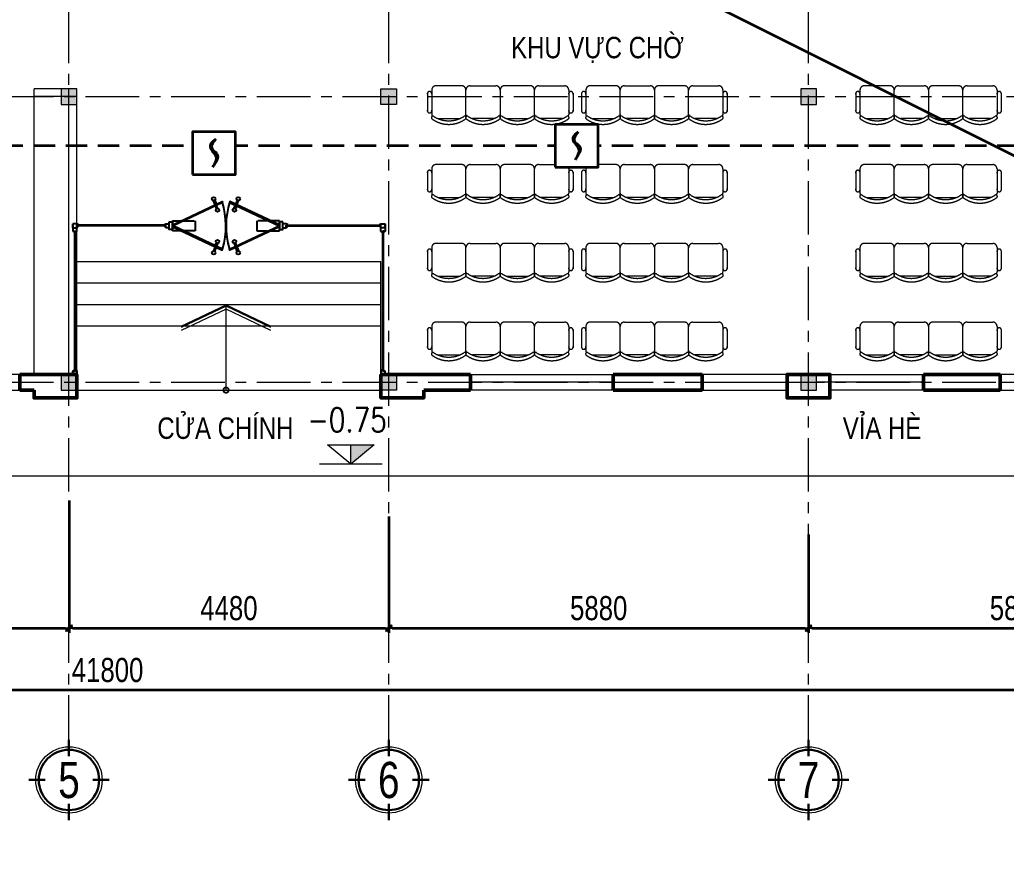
# Model space of a CAD drawing. Header units: millimetres. Extents: x 1109421 to 1726579, y -247837 to 144927.
# Drawn here: x 1156070 to 1169890, y -135826 to -123898 of the extents above; entities that cross this region are included whole.
import ezdxf
from ezdxf.enums import TextEntityAlignment as Align

# ---------------------------------------------------------------- set-up
doc = ezdxf.new("R2010")
doc.units = ezdxf.units.MM
doc.header["$LTSCALE"] = 600
doc.header["$MEASUREMENT"] = 0
doc.set_wipeout_variables(frame=1)
for name, pattern in [('00_Hidden', [2.4, 1.6, -0.8]), ('CENTER', [2, 1.25, -0.25, 0.25, -0.25]), ('DASHED', [0.75, 0.5, -0.25]), ('HIDDEN', [0.375, 0.25, -0.125])]:
    doc.linetypes.add(name, pattern=pattern)
doc.layers.get('0').update_dxf_attribs({"lineweight": 0})
doc.layers.get('Defpoints').update_dxf_attribs({"lineweight": 0})
for name, color, linetype, lineweight in [('21', 7, 'Continuous', 25), ('cat1', 30, 'Continuous', 50), ('cat2', 22, 'Continuous', 30), ('cot', 40, 'Continuous', 13), ('dim', 144, 'Continuous', 13), ('hatch1', 136, 'Continuous', 9), ('LC ISO', 153, 'Continuous', 13), ('LC Text1', 3, 'Continuous', 20), ('LC Text2', 7, 'Continuous', 25), ('Noi that', 35, 'Continuous', 9), ('noithat', 125, 'Continuous', 9), ('PCCC - BAOCHAY - THIETBI', 6, 'Continuous', 35), ('PCCC - CHUA CHAY - ONG D80', 30, 'Continuous', 35), ('PCCC-BAO CHAY - DAY', 3, 'DASHED', 35), ('PCCC-BAOCHAY-THIETBI', 6, 'Continuous', 35), ('thay1', 63, 'Continuous', 18), ('truc', 76, 'CENTER', 9)]:
    doc.layers.add(name, color=color, linetype=linetype, lineweight=lineweight)
for name, color, linetype in [('CUA', 67, 'Continuous'), ('Furniture', 17, 'Continuous'), ('HATCH', 8, 'Continuous')]:
    doc.layers.add(name, color=color, linetype=linetype)
doc.styles.add('EG 1', font='VHAVANB.TTF')
doc.styles.add('HOATBIF', font='hoatbif.shx', dxfattribs={"width": 0.8})
doc.styles.add('T1', font='Vnsimli.shx', dxfattribs={"width": 0.8})
doc.styles.add('T2', font='VHARIAL.TTF', dxfattribs={"width": 0.8})
doc.styles.add('Tahoma', font='tahoma.ttf')
doc.dimstyles.new('1-135', dxfattribs={"dimscale": 135, "dimtxt": 2.5, "dimasz": 0.35, "dimexe": 0.5, "dimexo": 0, "dimgap": 0.8, "dimtad": 1, "dimdec": 0, "dimzin": 0, "dimdsep": 46, "dimtxsty": 'HOATBIF', "dimblk1": 'DOT', "dimblk2": 'DOT', "dimsah": 1, "dimcen": -1, "dimdle": 1, "dimclrd": 256, "dimclre": 256, "dimclrt": 4, "dimadec": 3, "dimazin": 2, "dimtfac": 0.333333, "dimtdec": 0, "dimtix": 1, "dimtmove": 2, "dimatfit": 3, "dimldrblk": 'DOT', "dimfxl": 1, "dimtvp": 0.833333, "dimtolj": 1, "dimtzin": 0, "dimarcsym": 0})

# ---------------------------------------------------------------- blocks, each defined once
blk = doc.blocks.new('c330x450')
at = {"layer": 'cot', "ltscale": 2}
h = blk.add_hatch(color=256, dxfattribs=at)
h.dxf.hatch_style = 1
h.paths.add_polyline_path([(897343, 22412), (897563, 22412), (897563, 22632), (897343, 22632)])
blk.add_lwpolyline([(897343, 22412), (897563, 22412), (897563, 22632), (897343, 22632)], close=True, dxfattribs=at)
blk = doc.blocks.new('dfdfdffđ')
at = {"layer": 'Noi that', "linetype": '00_Hidden'}
for p, q in [((954677, -6213), (954317, -6213)), ((954797, -6213), (955157, -6213)), ((955637, -6213), (955277, -6213)), ((955757, -6213), (956117, -6213)), ((954197, -6316), (954197, -6571)), ((954257, -6273), (954257, -6613)), ((954737, -6613), (954737, -6273)), ((954737, -6613), (954737, -6273)), ((955217, -6273), (955217, -6613)), ((955217, -6273), (955217, -6613)), ((955697, -6613), (955697, -6273)), ((955697, -6613), (955697, -6273)), ((956177, -6273), (956177, -6613)), ((956237, -6316), (956237, -6571)), ((954348, -6673), (954646, -6673)), ((955126, -6673), (954828, -6673)), ((955308, -6673), (955606, -6673)), ((956086, -6673), (955788, -6673))]:
    blk.add_line(p, q, dxfattribs=at)
for centre, radius, start, end in [((954317, -6273), 60, 90, 180), ((954677, -6273), 60, 0, 90), ((954797, -6273), 60, 90, 180), ((955157, -6273), 60, 0, 90), ((955277, -6273), 60, 90, 180), ((955637, -6273), 60, 0, 90), ((955757, -6273), 60, 90, 180), ((956117, -6273), 60, 0, 90), ((954227, -6324), 31.2, 343.7398, 196.2602), ((956207, -6324), 31.2, 343.7398, 196.2602), ((954227, -6562), 31.2, 163.7398, 16.2602), ((954317, -6613), 60, 180, 207.5844), ((954677, -6613), 60, 332.4156, 0), ((954797, -6613), 60, 180, 207.5844), ((955157, -6613), 60, 332.4156, 0), ((955277, -6613), 60, 180, 207.5844), ((955637, -6613), 60, 332.4156, 0), ((955757, -6613), 60, 180, 207.5844), ((956117, -6613), 60, 332.4156, 0), ((956207, -6562), 31.2, 163.7398, 16.2602), ((954275, -6660), 21.9, 57.9726, 216.6901), ((954497, -6353), 400, 233.1301, 306.8699), ((954497, -6310), 393, 237.5758, 302.4242), ((954720, -6660), 21.9, 323.3099, 122.0274), ((954755, -6660), 21.9, 57.9726, 216.6901), ((954977, -6353), 400, 233.1301, 306.8699), ((954977, -6310), 393, 237.5758, 302.4242), ((955200, -6660), 21.9, 323.3099, 122.0274), ((955235, -6660), 21.9, 57.9726, 216.6901), ((955457, -6353), 400, 233.1301, 306.8699), ((955457, -6310), 393, 237.5758, 302.4242), ((955680, -6660), 21.9, 323.3099, 122.0274), ((955715, -6660), 21.9, 57.9726, 216.6901), ((955937, -6353), 400, 233.1301, 306.8699), ((955937, -6310), 393, 237.5758, 302.4242), ((956160, -6660), 21.9, 323.3099, 122.0274)]:
    blk.add_arc(centre, radius, start, end, dxfattribs=at)
blk = doc.blocks.new('KyHieu TrucDinhVi')
at = {"color": 7, "lineweight": 30}
for p, q in [((0, 2.364), (0, 4)), ((-2.364, 0), (-4, 0)), ((2.364, 0), (4, 0)), ((0, -2.364), (0, -4))]:
    blk.add_line(p, q, dxfattribs=at)
blk.add_circle((0, 0), 3.3)
blk.add_circle((0, 0), 3, dxfattribs=at)
at = {"ltscale": 20, "style": 'Tahoma'}
blk.add_attdef('AA', text='', height=3, dxfattribs=at).set_placement((0, 0), align=Align.MIDDLE_CENTER)
blk = doc.blocks.new('DOT')
at = {"layer": 'dim'}
for p, q in [((-3, 0), (3, 0)), ((-1, -1), (1, 1))]:
    blk.add_line(p, q, dxfattribs=at)
blk.add_lwpolyline([(0.5, 1), (-1, -0.5), (-0.5, -1), (1, 0.5)], close=True, dxfattribs=at)
blk = doc.blocks.new('*D549')
at = {"layer": 'Defpoints', "color": 0, "transparency": 16777216}
for p in [(1155956, -108258), (1158676, -108258), (1158676, -110045)]:
    blk.add_point(p, dxfattribs=at)
at = {"layer": 'dim', "lineweight": -2, "transparency": 16777216}
for p, q in [((1155956, -108258), (1155956, -110112)), ((1158676, -108258), (1158676, -110112)), ((1156003, -110045), (1158628, -110045))]:
    blk.add_line(p, q, dxfattribs=at)
at = {"layer": 'dim', "lineweight": -2, "transparency": 16777216, "xscale": 47.25, "yscale": 47.25, "zscale": 47.25, "rotation": 180}
blk.add_blockref('DOT', (1155956, -110045), dxfattribs=at)
at = {"layer": 'dim', "lineweight": -2, "transparency": 16777216, "xscale": 47.25, "yscale": 47.25, "zscale": 47.25}
blk.add_blockref('DOT', (1158676, -110045), dxfattribs=at)
at = {"layer": 'dim', "color": 4, "transparency": 16777216, "insert": (1157316, -109768), "char_height": 337.5, "attachment_point": 5, "style": 'HOATBIF'}
blk.add_mtext('\\A1;2720', dxfattribs=at)
blk = doc.blocks.new('_Dot')
at = {"color": 0, "linetype": 'ByBlock', "lineweight": -2}
blk.add_line((-0.5, 0), (-1, 0), dxfattribs=at)
at = {"color": 0, "linetype": 'ByBlock', "const_width": 0.5}
blk.add_lwpolyline([(-0.25, 0, 1), (0.25, 0, 1)], format="xyb", close=True, dxfattribs=at)
blk = doc.blocks.new('*D550')
at = {"layer": 'Defpoints', "color": 0, "transparency": 16777216}
for p in [(1158676, -108258), (1163156, -108480), (1163156, -110045)]:
    blk.add_point(p, dxfattribs=at)
at = {"layer": 'dim', "lineweight": -2, "transparency": 16777216}
for p, q in [((1158676, -108258), (1158676, -110112)), ((1163156, -108480), (1163156, -110112)), ((1158723, -110045), (1163108, -110045))]:
    blk.add_line(p, q, dxfattribs=at)
at = {"layer": 'dim', "lineweight": -2, "transparency": 16777216, "xscale": 47.25, "yscale": 47.25, "zscale": 47.25, "rotation": 180}
blk.add_blockref('DOT', (1158676, -110045), dxfattribs=at)
at = {"layer": 'dim', "lineweight": -2, "transparency": 16777216, "xscale": 47.25, "yscale": 47.25, "zscale": 47.25}
blk.add_blockref('DOT', (1163156, -110045), dxfattribs=at)
at = {"layer": 'dim', "color": 4, "transparency": 16777216, "insert": (1160916, -109768), "char_height": 337.5, "attachment_point": 5, "style": 'HOATBIF'}
blk.add_mtext('\\A1;4480', dxfattribs=at)
blk = doc.blocks.new('*D551')
at = {"layer": 'Defpoints', "color": 0, "transparency": 16777216}
for p in [(1163156, -108480), (1169036, -108736), (1169036, -110045)]:
    blk.add_point(p, dxfattribs=at)
at = {"layer": 'dim', "lineweight": -2, "transparency": 16777216}
for p, q in [((1163156, -108480), (1163156, -110112)), ((1169036, -108736), (1169036, -110112)), ((1163203, -110045), (1168988, -110045))]:
    blk.add_line(p, q, dxfattribs=at)
at = {"layer": 'dim', "lineweight": -2, "transparency": 16777216, "xscale": 47.25, "yscale": 47.25, "zscale": 47.25, "rotation": 180}
blk.add_blockref('DOT', (1163156, -110045), dxfattribs=at)
at = {"layer": 'dim', "lineweight": -2, "transparency": 16777216, "xscale": 47.25, "yscale": 47.25, "zscale": 47.25}
blk.add_blockref('DOT', (1169036, -110045), dxfattribs=at)
at = {"layer": 'dim', "color": 4, "transparency": 16777216, "insert": (1166096, -109768), "char_height": 337.5, "attachment_point": 5, "style": 'HOATBIF'}
blk.add_mtext('\\A1;5880', dxfattribs=at)
blk = doc.blocks.new('*D552')
at = {"layer": 'Defpoints', "color": 0, "transparency": 16777216}
for p in [(1169036, -108736), (1174916, -108736), (1174916, -110045)]:
    blk.add_point(p, dxfattribs=at)
at = {"layer": 'dim', "lineweight": -2, "transparency": 16777216}
for p, q in [((1169036, -108736), (1169036, -110112)), ((1174916, -108736), (1174916, -110112)), ((1169083, -110045), (1174868, -110045))]:
    blk.add_line(p, q, dxfattribs=at)
at = {"layer": 'dim', "lineweight": -2, "transparency": 16777216, "xscale": 47.25, "yscale": 47.25, "zscale": 47.25, "rotation": 180}
blk.add_blockref('DOT', (1169036, -110045), dxfattribs=at)
at = {"layer": 'dim', "lineweight": -2, "transparency": 16777216, "xscale": 47.25, "yscale": 47.25, "zscale": 47.25}
blk.add_blockref('DOT', (1174916, -110045), dxfattribs=at)
at = {"layer": 'dim', "color": 4, "transparency": 16777216, "insert": (1171976, -109768), "char_height": 337.5, "attachment_point": 5, "style": 'HOATBIF'}
blk.add_mtext('\\A1;5880', dxfattribs=at)
blk = doc.blocks.new('*D554')
at = {"layer": 'Defpoints', "color": 0, "transparency": 16777216}
for p in [(1138316, -108416), (1180116, -108416), (1180116, -110910)]:
    blk.add_point(p, dxfattribs=at)
at = {"layer": 'dim', "lineweight": -2, "transparency": 16777216}
for p, q in [((1138316, -108416), (1138316, -110978)), ((1180116, -108416), (1180116, -110978)), ((1138363, -110910), (1180068, -110910))]:
    blk.add_line(p, q, dxfattribs=at)
at = {"layer": 'dim', "lineweight": -2, "transparency": 16777216, "xscale": 47.25, "yscale": 47.25, "zscale": 47.25, "rotation": 180}
blk.add_blockref('DOT', (1138316, -110910), dxfattribs=at)
at = {"layer": 'dim', "lineweight": -2, "transparency": 16777216, "xscale": 47.25, "yscale": 47.25, "zscale": 47.25}
blk.add_blockref('DOT', (1180116, -110910), dxfattribs=at)
at = {"layer": 'dim', "color": 4, "transparency": 16777216, "insert": (1159216, -110634), "char_height": 337.5, "attachment_point": 5, "style": 'HOATBIF'}
blk.add_mtext('\\A1;41800', dxfattribs=at)
blk = doc.blocks.new('Caodo1')
at = {"layer": 'LC Text1'}
blk.add_hatch(color=256, dxfattribs=at).paths.add_polyline_path([(0, 200), (0, 0), (243, 200)])
for p, q in [((0, 0), (0, 200)), ((324, 0), (-324, 0))]:
    blk.add_line(p, q, dxfattribs=at)
blk.add_lwpolyline([(-243, 200), (243, 200), (0, 0), (0, 0)], close=True, dxfattribs=at)
at = {"layer": 'LC Text1', "style": 'T1', "width": 0.8}
blk.add_attdef('%%P0,00', text='', height=250, dxfattribs=at).set_placement((-39, 460), align=Align.MIDDLE_CENTER)
blk = doc.blocks.new('DAU BAO KHOI')
blk.add_wipeout([(-2, 2), (-2, -2), (2, -2), (2, 2)])
at = {"layer": 'PCCC - BAOCHAY - THIETBI'}
blk.add_lwpolyline([(-2, -2), (2, -2), (2, 2), (-2, 2)], close=True, dxfattribs=at)
for points in [[(0.152, 1.305), (-0.357, 0.733), (-0.18, 0.209), (0.162, -0.292), (-0.152, -1.305)], [(0.152, 1.305), (-0.222, 0.489), (0.268, -0.047), (-0.152, -1.305)]]:
    blk.add_spline(points, degree=3, dxfattribs=at)
blk = doc.blocks.new('A$Ce210b8fe')
at = {"layer": '21', "ltscale": 0.5}
for p, q in [((23556.6, 97730.6), (23498.6, 97730.6)), ((23576.6, 97718.6), (23556.6, 97730.6)), ((24782.6, 97718.6), (24802.6, 97730.6)), ((24782.6, 97718.6), (24802.6, 97730.6)), ((24802.6, 97730.6), (24848.6, 97730.6)), ((24802.6, 97730.6), (24848.6, 97730.6)), ((24848.6, 97672.6), (24848.6, 97730.6)), ((24848.6, 97672.6), (24848.6, 97730.6)), ((24896.6, 97672.6), (24896.6, 97730.6)), ((26393.3, 97672.6), (26393.3, 97730.6)), ((26396.6, 97672.6), (26396.6, 97730.6)), ((26441.3, 97672.6), (26441.3, 97730.6)), ((26487.3, 97730.6), (26441.3, 97730.6)), ((26441.3, 97672.6), (26441.3, 97730.6)), ((26487.3, 97730.6), (26441.3, 97730.6)), ((26444.6, 97672.6), (26444.6, 97730.6)), ((26490.6, 97730.6), (26444.6, 97730.6)), ((26507.3, 97718.6), (26487.3, 97730.6)), ((26507.3, 97718.6), (26487.3, 97730.6)), ((26510.6, 97718.6), (26490.6, 97730.6)), ((27796.6, 97718.6), (27816.6, 97730.6)), ((27816.6, 97730.6), (27874.6, 97730.6)), ((23498.6, 97672.6), (23556.6, 97672.6)), ((23498.6, 97672.6), (23556.6, 97672.6)), ((23544.6, 97606.6), (23556.6, 97626.6)), ((23544.6, 97606.6), (23556.6, 97626.6)), ((23556.6, 97626.6), (23556.6, 97672.6)), ((23556.6, 97626.6), (23556.6, 97672.6)), ((27874.6, 97672.6), (27816.6, 97672.6)), ((27816.6, 97626.6), (27816.6, 97672.6)), ((27874.6, 97672.6), (27816.6, 97672.6)), ((27816.6, 97626.6), (27816.6, 97672.6)), ((27828.6, 97606.6), (27816.6, 97626.6)), ((27828.6, 97606.6), (27816.6, 97626.6)), ((23544.6, 95685.9), (23556.6, 95665.9)), ((23556.6, 95665.9), (23556.6, 95619.9)), ((27828.6, 95685.9), (27816.6, 95665.9)), ((27816.6, 95665.9), (27816.6, 95619.9))]:
    blk.add_line(p, q, dxfattribs=at)
at = {"layer": '21', "color": 0, "lineweight": 30}
for p, q in [((23498.6, 97672.6), (23498.6, 97730.6)), ((23498.6, 97672.6), (23498.6, 97730.6)), ((23498.6, 97730.6), (23498.6, 97672.6)), ((23498.6, 97672.6), (23498.6, 97730.6)), ((23498.6, 97672.6), (23498.6, 97730.6)), ((23498.6, 97730.6), (23498.6, 97672.6)), ((23498.6, 97730.6), (23498.6, 97672.6)), ((23498.6, 97672.6), (23498.6, 97730.6)), ((23498.6, 97672.6), (23498.6, 97730.6)), ((23498.6, 97730.6), (23498.6, 97672.6)), ((23498.6, 97672.6), (23498.6, 97730.6)), ((23498.6, 97672.6), (23498.6, 97730.6)), ((23498.6, 97672.6), (23498.6, 97730.6)), ((23498.6, 97672.6), (23498.6, 97730.6)), ((23498.6, 97730.6), (23498.6, 97672.6)), ((23498.6, 97672.6), (23498.6, 97730.6)), ((23498.6, 97672.6), (23498.6, 97730.6)), ((23498.6, 97730.6), (23498.6, 97672.6)), ((23498.6, 97672.6), (23498.6, 97730.6)), ((23498.6, 97672.6), (23498.6, 97730.6)), ((23498.6, 97730.6), (23498.6, 97672.6)), ((23498.6, 97672.6), (23498.6, 97730.6)), ((23498.6, 97672.6), (23498.6, 97730.6)), ((23498.6, 97730.6), (23498.6, 97672.6)), ((23498.6, 97730.6), (23498.6, 97672.6)), ((23498.6, 97672.6), (23498.6, 97730.6)), ((23498.6, 97672.6), (23498.6, 97730.6)), ((23498.6, 97730.6), (23498.6, 97672.6)), ((23498.6, 97672.6), (23498.6, 97730.6)), ((27874.6, 97672.6), (27874.6, 97730.6)), ((27874.6, 97672.6), (27874.6, 97730.6)), ((27874.6, 97730.6), (27874.6, 97672.6)), ((27874.6, 97672.6), (27874.6, 97730.6)), ((27874.6, 97672.6), (27874.6, 97730.6)), ((27874.6, 97730.6), (27874.6, 97672.6)), ((27874.6, 97730.6), (27874.6, 97672.6)), ((27874.6, 97672.6), (27874.6, 97730.6)), ((27874.6, 97672.6), (27874.6, 97730.6)), ((27874.6, 97730.6), (27874.6, 97672.6)), ((27874.6, 97672.6), (27874.6, 97730.6)), ((27874.6, 97672.6), (27874.6, 97730.6)), ((27874.6, 97672.6), (27874.6, 97730.6)), ((27874.6, 97672.6), (27874.6, 97730.6)), ((27874.6, 97730.6), (27874.6, 97672.6)), ((27874.6, 97672.6), (27874.6, 97730.6)), ((27874.6, 97672.6), (27874.6, 97730.6)), ((27874.6, 97730.6), (27874.6, 97672.6)), ((27874.6, 97672.6), (27874.6, 97730.6)), ((27874.6, 97672.6), (27874.6, 97730.6)), ((27874.6, 97730.6), (27874.6, 97672.6)), ((27874.6, 97672.6), (27874.6, 97730.6)), ((27874.6, 97672.6), (27874.6, 97730.6)), ((27874.6, 97730.6), (27874.6, 97672.6)), ((27874.6, 97730.6), (27874.6, 97672.6)), ((27874.6, 97672.6), (27874.6, 97730.6)), ((27874.6, 97672.6), (27874.6, 97730.6)), ((27874.6, 97730.6), (27874.6, 97672.6)), ((27874.6, 97672.6), (27874.6, 97730.6)), ((23498.6, 95619.9), (23556.6, 95619.9)), ((23498.6, 95619.9), (23556.6, 95619.9)), ((23556.6, 95619.9), (23498.6, 95619.9)), ((23498.6, 95619.9), (23556.6, 95619.9)), ((23498.6, 95619.9), (23556.6, 95619.9)), ((23556.6, 95619.9), (23498.6, 95619.9)), ((23556.6, 95619.9), (23498.6, 95619.9)), ((23498.6, 95619.9), (23556.6, 95619.9)), ((23498.6, 95619.9), (23556.6, 95619.9)), ((23556.6, 95619.9), (23498.6, 95619.9)), ((23498.6, 95619.9), (23556.6, 95619.9)), ((23498.6, 95619.9), (23556.6, 95619.9)), ((23498.6, 95619.9), (23556.6, 95619.9)), ((23498.6, 95619.9), (23556.6, 95619.9)), ((23556.6, 95619.9), (23498.6, 95619.9)), ((23498.6, 95619.9), (23556.6, 95619.9)), ((23498.6, 95619.9), (23556.6, 95619.9)), ((23556.6, 95619.9), (23498.6, 95619.9)), ((23498.6, 95619.9), (23556.6, 95619.9)), ((23498.6, 95619.9), (23556.6, 95619.9)), ((23556.6, 95619.9), (23498.6, 95619.9)), ((23498.6, 95619.9), (23556.6, 95619.9)), ((23498.6, 95619.9), (23556.6, 95619.9)), ((23556.6, 95619.9), (23498.6, 95619.9)), ((23556.6, 95619.9), (23498.6, 95619.9)), ((23498.6, 95619.9), (23556.6, 95619.9)), ((23498.6, 95619.9), (23556.6, 95619.9)), ((23556.6, 95619.9), (23498.6, 95619.9)), ((23498.6, 95619.9), (23556.6, 95619.9)), ((27874.6, 95619.9), (27816.6, 95619.9)), ((27874.6, 95619.9), (27816.6, 95619.9)), ((27816.6, 95619.9), (27874.6, 95619.9)), ((27874.6, 95619.9), (27816.6, 95619.9)), ((27874.6, 95619.9), (27816.6, 95619.9)), ((27816.6, 95619.9), (27874.6, 95619.9)), ((27816.6, 95619.9), (27874.6, 95619.9)), ((27874.6, 95619.9), (27816.6, 95619.9)), ((27874.6, 95619.9), (27816.6, 95619.9)), ((27816.6, 95619.9), (27874.6, 95619.9)), ((27874.6, 95619.9), (27816.6, 95619.9)), ((27874.6, 95619.9), (27816.6, 95619.9)), ((27874.6, 95619.9), (27816.6, 95619.9)), ((27874.6, 95619.9), (27816.6, 95619.9)), ((27816.6, 95619.9), (27874.6, 95619.9)), ((27874.6, 95619.9), (27816.6, 95619.9)), ((27874.6, 95619.9), (27816.6, 95619.9)), ((27816.6, 95619.9), (27874.6, 95619.9)), ((27874.6, 95619.9), (27816.6, 95619.9)), ((27874.6, 95619.9), (27816.6, 95619.9)), ((27816.6, 95619.9), (27874.6, 95619.9)), ((27874.6, 95619.9), (27816.6, 95619.9)), ((27874.6, 95619.9), (27816.6, 95619.9)), ((27816.6, 95619.9), (27874.6, 95619.9)), ((27816.6, 95619.9), (27874.6, 95619.9)), ((27874.6, 95619.9), (27816.6, 95619.9)), ((27874.6, 95619.9), (27816.6, 95619.9)), ((27816.6, 95619.9), (27874.6, 95619.9)), ((27874.6, 95619.9), (27816.6, 95619.9))]:
    blk.add_line(p, q, dxfattribs=at)
at = {"layer": '21'}
for p, q in [((23556.6, 97710.6), (23576.6, 97710.6)), ((23556.6, 97688.6), (23556.6, 97710.6)), ((23556.6, 97672.6), (23556.6, 97710.6)), ((23576.6, 97710.6), (23576.6, 97718.6)), ((24782.6, 97710.6), (24782.6, 97718.6)), ((24782.6, 97710.6), (24782.6, 97718.6)), ((24802.6, 97710.6), (24782.6, 97710.6)), ((24802.6, 97710.6), (24782.6, 97710.6)), ((24802.6, 97688.6), (24802.6, 97710.6)), ((24802.6, 97672.6), (24802.6, 97710.6)), ((24802.6, 97688.6), (24802.6, 97710.6)), ((24802.6, 97672.6), (24802.6, 97710.6)), ((26487.3, 97710.6), (26507.3, 97710.6)), ((26487.3, 97688.6), (26487.3, 97710.6)), ((26487.3, 97672.6), (26487.3, 97710.6)), ((26487.3, 97710.6), (26507.3, 97710.6)), ((26487.3, 97688.6), (26487.3, 97710.6)), ((26487.3, 97672.6), (26487.3, 97710.6)), ((26490.6, 97710.6), (26510.6, 97710.6)), ((26490.6, 97688.6), (26490.6, 97710.6)), ((26490.6, 97672.6), (26490.6, 97710.6)), ((26507.3, 97710.6), (26507.3, 97718.6)), ((26507.3, 97710.6), (26507.3, 97718.6)), ((26510.6, 97710.6), (26510.6, 97718.6)), ((27796.6, 97710.6), (27796.6, 97718.6)), ((27816.6, 97710.6), (27796.6, 97710.6)), ((27816.6, 97688.6), (27816.6, 97710.6)), ((27816.6, 97672.6), (27816.6, 97710.6)), ((23498.6, 97672.6), (23556.6, 97672.6)), ((23498.6, 97672.6), (23498.6, 97626.6)), ((23498.6, 97672.6), (23498.6, 97626.6)), ((23498.6, 97626.6), (23536.6, 97626.6)), ((23498.6, 97626.6), (23524.6, 97606.3)), ((23498.6, 97626.6), (23536.6, 97626.6)), ((23498.6, 97626.6), (23524.6, 97606.3)), ((23514.6, 97626.6), (23536.6, 97626.6)), ((23514.6, 97626.6), (23536.6, 97626.6)), ((23536.6, 97626.6), (23536.6, 97606.6)), ((23536.6, 97626.6), (23536.6, 97606.6)), ((23536.6, 97606.6), (23544.6, 97606.6)), ((23536.6, 97606.6), (23544.6, 97606.6)), ((23556.6, 97672.6), (23576.5, 97698.6)), ((24802.6, 97672.6), (24782.4, 97698.6)), ((24802.6, 97672.6), (24782.4, 97698.6)), ((24848.6, 97672.6), (24802.6, 97672.6)), ((24848.6, 97672.6), (24802.6, 97672.6)), ((26441.3, 97672.6), (26487.3, 97672.6)), ((26441.3, 97672.6), (26487.3, 97672.6)), ((26444.6, 97672.6), (26490.6, 97672.6)), ((26487.3, 97672.6), (26507.6, 97698.6)), ((26487.3, 97672.6), (26507.6, 97698.6)), ((26490.6, 97672.6), (26510.9, 97698.6)), ((27816.6, 97672.6), (27796.8, 97698.6)), ((27874.6, 97672.6), (27816.6, 97672.6)), ((27836.6, 97606.6), (27828.6, 97606.6)), ((27836.6, 97606.6), (27828.6, 97606.6)), ((27836.6, 97626.6), (27836.6, 97606.6)), ((27858.6, 97626.6), (27836.6, 97626.6)), ((27874.6, 97626.6), (27836.6, 97626.6)), ((27836.6, 97626.6), (27836.6, 97606.6)), ((27858.6, 97626.6), (27836.6, 97626.6)), ((27874.6, 97626.6), (27836.6, 97626.6)), ((27874.6, 97626.6), (27848.6, 97606.3)), ((27874.6, 97626.6), (27848.6, 97606.3)), ((27874.6, 97672.6), (27874.6, 97626.6)), ((27874.6, 97672.6), (27874.6, 97626.6)), ((23498.6, 95665.9), (23524.6, 95685.7)), ((23498.6, 95619.9), (23498.6, 95665.9)), ((23498.6, 95665.9), (23536.6, 95665.9)), ((23514.6, 95665.9), (23536.6, 95665.9)), ((23536.6, 95685.9), (23544.6, 95685.9)), ((23536.6, 95665.9), (23536.6, 95685.9)), ((27836.6, 95685.9), (27828.6, 95685.9)), ((27836.6, 95665.9), (27836.6, 95685.9)), ((27858.6, 95665.9), (27836.6, 95665.9)), ((27874.6, 95665.9), (27836.6, 95665.9)), ((27874.6, 95665.9), (27848.6, 95685.7)), ((27874.6, 95619.9), (27874.6, 95665.9))]:
    blk.add_line(p, q, dxfattribs=at)
at = {"layer": '21', "ltscale": 0.5}
for points in [[(24848.6, 97755.6), (24896.6, 97755.6), (24896.6, 97647.6), (24848.6, 97647.6)], [(24848.6, 97755.6), (24896.6, 97755.6), (24896.6, 97647.6), (24848.6, 97647.6)], [(26441.3, 97755.6), (26393.3, 97755.6), (26393.3, 97647.6), (26441.3, 97647.6)], [(26441.3, 97755.6), (26393.3, 97755.6), (26393.3, 97647.6), (26441.3, 97647.6)], [(26444.6, 97755.6), (26396.6, 97755.6), (26396.6, 97647.6), (26444.6, 97647.6)]]:
    blk.add_lwpolyline(points, close=True, dxfattribs=at)
at = {"layer": 'cat1'}
for p, q in [((22756.6, 95619.9), (22756.6, 95399.9)), ((22756.6, 95619.9), (23556.6, 95619.9)), ((23556.6, 95619.9), (23556.6, 95399.9)), ((29071.6, 95619.9), (27816.6, 95619.9)), ((27816.6, 95619.9), (27816.6, 95399.9)), ((29071.6, 95619.9), (29071.6, 95399.9)), ((31071.6, 95619.9), (31071.6, 95399.9)), ((32316.6, 95619.9), (31071.6, 95619.9)), ((32316.6, 95399.9), (32316.6, 95619.9)), ((35416.6, 95399.9), (35416.6, 95619.9)), ((36491.6, 95619.9), (35416.6, 95619.9)), ((36491.6, 95619.9), (36491.6, 95399.9)), ((22756.6, 95399.9), (22956.6, 95399.9)), ((29071.6, 95399.9), (28416.6, 95399.9)), ((32316.6, 95399.9), (31071.6, 95399.9)), ((36491.6, 95399.9), (35416.6, 95399.9))]:
    blk.add_line(p, q, dxfattribs=at)
for points in [[(27816.6, 95399.9), (27816.6, 95619.9)], [(34106.6, 95399.9), (34106.6, 95619.9), (33506.6, 95619.9), (33506.6, 95399.9)], [(22956.6, 95399.9), (22956.6, 95289.9), (23556.6, 95289.9), (23556.6, 95399.9)], [(27816.6, 95399.9), (27816.6, 95289.9), (28416.6, 95289.9), (28416.6, 95399.9)], [(33506.6, 95399.9), (33506.6, 95289.9), (34106.6, 95289.9), (34106.6, 95399.9)]]:
    blk.add_lwpolyline(points, dxfattribs=at)
at = {"layer": 'cat2'}
blk.add_lwpolyline([(26274, 96284.7), (25646.6, 96584.7), (25019.2, 96284.7)], dxfattribs=at)
at = {"layer": 'CUA', "color": 9}
for points in [[(24900.5, 97714.9), (25592.6, 98039.9), (25597.5, 98025.7), (24905.3, 97700.7)], [(26393.9, 97714.9), (25699, 98039.9), (25694.1, 98025.7), (26389.1, 97700.7)], [(24900.5, 97686.5), (25592.6, 97361.5), (25597.5, 97375.7), (24905.3, 97700.7)], [(26393.9, 97686.5), (25699, 97361.5), (25694.1, 97375.7), (26389.1, 97700.7)]]:
    blk.add_lwpolyline(points, close=True, dxfattribs=at)
for centre in [(25473.7, 98078.4), (25817.9, 98078.4), (25527.3, 97922.3), (25764.3, 97922.3), (25527.3, 97479.1), (25764.3, 97479.1), (25473.7, 97323.1), (25817.9, 97323.1)]:
    blk.add_circle(centre, 25, dxfattribs=at)
at = {"layer": 'Furniture', "ltscale": 0.5}
for p, q in [((24802.6, 97710.6), (23576.6, 97710.6)), ((26487.3, 97710.6), (27796.6, 97710.6)), ((23524.6, 97626.6), (23524.6, 95685.7)), ((23536.6, 97626.6), (23536.6, 95685.9)), ((24802.6, 97698.6), (23576.5, 97698.6)), ((26487.3, 97698.6), (27796.8, 97698.6)), ((27836.6, 97626.6), (27836.6, 95685.9)), ((27848.6, 97626.6), (27848.6, 95685.7))]:
    blk.add_line(p, q, dxfattribs=at)
at = {"layer": 'HATCH'}
for points in [[(25472.3, 98051.5), (25491.2, 98058), (25507.5, 98010.7), (25488.6, 98004.2)], [(25509.7, 97942.7), (25528.6, 97949.2), (25512.4, 97996.5), (25493.4, 97990)], [(25781.9, 97942.7), (25762.9, 97949.2), (25779.2, 97996.5), (25798.1, 97990)], [(25819.2, 98051.5), (25800.3, 98058), (25784.1, 98010.7), (25803, 98004.2)], [(25509.7, 97458.7), (25528.6, 97452.2), (25512.4, 97405), (25493.4, 97411.5)], [(25781.9, 97458.7), (25762.9, 97452.2), (25779.2, 97405), (25798.1, 97411.5)], [(25472.3, 97350), (25491.2, 97343.5), (25507.5, 97390.8), (25488.6, 97397.3)], [(25819.2, 97350), (25800.3, 97343.5), (25784.1, 97390.8), (25803, 97397.3)]]:
    blk.add_lwpolyline(points, close=True, dxfattribs=at)
at = {"layer": 'HATCH', "linetype": 'HIDDEN'}
for points in [[(25015.1, 97632.7), (24896.6, 97632.7), (24896.6, 97768.7), (25015.1, 97768.7)], [(25050.1, 97768.7), (25214.6, 97768.7), (25214.6, 97632.7), (25050.1, 97632.7)], [(26243.6, 97768.7), (26078.6, 97768.7), (26078.6, 97632.7), (26243.6, 97632.7)], [(26278.9, 97632.7), (26396.6, 97632.7), (26396.6, 97768.7), (26278.9, 97768.7)]]:
    blk.add_lwpolyline(points, dxfattribs=at)
at = {"layer": 'HATCH'}
for centre, radius, start, end in [((24515, 97699.9), 1130, 343.32862, 17.51245), ((26777.4, 97699.9), 1130.8, 162.49917, 196.65976)]:
    blk.add_arc(centre, radius, start, end, dxfattribs=at)
at = {"layer": 'hatch1'}
blk.add_line((25646.6, 95399.9), (25646.6, 96584.7), dxfattribs=at)
blk.add_lwpolyline([(26274, 96234.7), (25646.6, 96534.7), (25019.2, 96234.7)], dxfattribs=at)
at = {"layer": 'hatch1', "const_width": 25}
blk.add_lwpolyline([(25609.1, 95399.9, 1), (25684.1, 95399.9, 1)], format="xyb", close=True, dxfattribs=at)
at = {"layer": 'noithat'}
for p, q in [((22956.6, 95619.9), (22956.6, 99619.9)), ((23556.6, 99619.9), (22956.6, 99619.9)), ((23556.6, 99509.9), (22956.6, 99509.9)), ((23446.6, 95619.9), (23446.6, 99619.9)), ((23556.6, 95399.9), (23556.6, 99619.9))]:
    blk.add_line(p, q, dxfattribs=at)
at = {"layer": 'thay1'}
for p, q in [((23556.6, 97199.9), (27816.6, 97199.9)), ((27816.6, 95399.9), (27816.6, 97199.9)), ((23556.6, 96899.9), (27816.6, 96899.9)), ((23556.6, 96599.9), (27816.6, 96599.9)), ((23556.6, 96299.9), (27816.6, 96299.9)), ((21226.6, 95509.9), (22756.6, 95509.9)), ((31071.6, 95509.9), (29071.6, 95509.9)), ((32316.6, 95509.9), (33696.6, 95509.9)), ((35416.6, 95509.9), (33916.6, 95509.9)), ((36491.6, 95509.9), (38491.6, 95509.9)), ((23556.6, 95399.9), (27816.6, 95399.9)), ((49.7, 94199.9), (51747.7, 94199.9))]:
    blk.add_line(p, q, dxfattribs=at)
for points in [[(21226.6, 95399.9), (22756.6, 95399.9), (22756.6, 95619.9), (21226.6, 95619.9)], [(31071.6, 95399.9), (29071.6, 95399.9), (29071.6, 95619.9), (31071.6, 95619.9)], [(32316.6, 95399.9), (33506.6, 95399.9), (33506.6, 95619.9), (32316.6, 95619.9)], [(35416.6, 95399.9), (34106.6, 95399.9), (34106.6, 95619.9), (35416.6, 95619.9)], [(36491.6, 95399.9), (38491.6, 95399.9), (38491.6, 95619.9), (36491.6, 95619.9)]]:
    blk.add_lwpolyline(points, close=True, dxfattribs=at)
at = {"layer": 'truc'}
for p, q in [((23446.6, 90377.6), (23446.6, 112953.8)), ((27926.6, 90377.6), (27926.6, 112953.8)), ((33806.6, 90377.6), (33806.6, 112953.8)), ((879.3, 99509.9), (47850, 99509.9)), ((879.3, 95509.9), (47850, 95509.9))]:
    blk.add_line(p, q, dxfattribs=at)
at = {"layer": 'cat1'}
for name, p in [('dfdfdffđ', (-925729.7, 105875)), ('dfdfdffđ', (-923569.6, 105875)), ('dfdfdffđ', (-919729.7, 105875)), ('c330x450', (-874006.7, 76988)), ('dfdfdffđ', (-925729.7, 104771.5)), ('dfdfdffđ', (-923569.6, 104771.5)), ('dfdfdffđ', (-919729.7, 104771.5)), ('dfdfdffđ', (-925729.7, 103668.1)), ('dfdfdffđ', (-923569.6, 103668.1)), ('dfdfdffđ', (-919729.7, 103668.1)), ('dfdfdffđ', (-925729.7, 102564.6)), ('dfdfdffđ', (-923569.6, 102564.6)), ('dfdfdffđ', (-919729.7, 102564.6)), ('c330x450', (-874006.7, 72988))]:
    blk.add_blockref(name, p, dxfattribs=at)
at = {"layer": 'cat1', "xscale": -1, "rotation": 180}
for p in [(-869526.7, 122031.7), (-869526.7, 118031.7)]:
    blk.add_blockref('c330x450', p, dxfattribs=at)
at = {"layer": 'cat1', "rotation": 180}
for p in [(931259.9, 122031.7), (931259.9, 118031.7)]:
    blk.add_blockref('c330x450', p, dxfattribs=at)
at = {"layer": 'LC ISO'}
ref = blk.add_blockref('KyHieu TrucDinhVi', (23446.6, 89938.8), dxfattribs=dict(at, xscale=140.8352653944289, yscale=140.8352653944289, zscale=140.8352653944289))
ref.add_attrib('AA', '5', dxfattribs={"layer": '0', "ltscale": 20, "height": 507, "style": 'EG 1', "width": 0.8}).set_placement((23446.6, 89938.8), align=Align.MIDDLE_CENTER)
ref = blk.add_blockref('KyHieu TrucDinhVi', (27926.6, 89938.8), dxfattribs=dict(at, xscale=140.8352653944289, yscale=140.8352653944289, zscale=140.8352653944289))
ref.add_attrib('AA', '6', dxfattribs={"layer": '0', "ltscale": 20, "height": 507, "style": 'EG 1', "width": 0.8}).set_placement((27926.6, 89938.8), align=Align.MIDDLE_CENTER)
ref = blk.add_blockref('KyHieu TrucDinhVi', (33806.6, 89938.8), dxfattribs=dict(at, xscale=140.8352653944289, yscale=140.8352653944289, zscale=140.8352653944289))
ref.add_attrib('AA', '7', dxfattribs={"layer": '0', "ltscale": 20, "height": 507, "style": 'EG 1', "width": 0.8}).set_placement((33806.6, 89938.8), align=Align.MIDDLE_CENTER)
at = {"layer": 'LC Text1'}
ref = blk.add_blockref('Caodo1', (27394.2, 94362.2), dxfattribs=dict(at, xscale=1.35, yscale=1.35, zscale=1.35))
ref.add_attrib('%%P0,00', '-0.75', dxfattribs={"layer": 'LC Text2', "height": 337.5, "style": 'T1', "width": 0.8}).set_placement((27341.5, 94982.5), align=Align.MIDDLE_CENTER)
at = {"layer": 'LC Text2', "style": 'T2', "width": 0.8}
for s, p in [('khu vùc chê', (29641, 100047.9)), ('cöa chÝnh', (24684.1, 94716.3)), ('vØa hÌ', (34286.6, 94716.3))]:
    blk.add_text(s, height=300, dxfattribs=at).set_placement(p)
at = {"layer": 'dim'}
for base, p1, p2, picture, middle in [((23446.6, 92066.3), (20726.6, 93853.3), (23446.6, 93853.3), '*D549', (22086.6, 92343)), ((27926.6, 92066.3), (23446.6, 93853.3), (27926.6, 93631.1), '*D550', (25686.6, 92343)), ((44886.6, 91200.5), (3086.6, 93695.4), (44886.6, 93695.4), '*D554', (23986.6, 91477.3)), ((33806.6, 92066.3), (27926.6, 93631.1), (33806.6, 93374.6), '*D551', (30866.6, 92343)), ((39686.6, 92066.3), (33806.6, 93374.6), (39686.6, 93374.6), '*D552', (36746.6, 92343))]:
    dim = blk.add_linear_dim(base=base, p1=p1, p2=p2, dimstyle='1-135', dxfattribs=at)
    dim.commit()
    dim.dimension.update_dxf_attribs({"geometry": picture, "text_midpoint": middle, "insert": (-1135228.9, 202111)})

msp = doc.modelspace()

# ---------------------------------------------------------------- linework, layer by layer
at = {"layer": 'PCCC-BAO CHAY - DAY'}
msp.add_line((1170064.2, -125663.5), (1139352, -125663.5), dxfattribs=at)

# ---------------------------------------------------------------- next in the draw order: block references
msp.add_blockref('A$Ce210b8fe', (1133313.2, -224485.4), dxfattribs=at)

# ---------------------------------------------------------------- next in the draw order: block references
at = {"layer": 'PCCC-BAOCHAY-THIETBI', "xscale": 150, "yscale": 150, "zscale": 150}
for p in [(1158792.2, -125767.8), (1163872.1, -125663.5)]:
    msp.add_blockref('DAU BAO KHOI', p, dxfattribs=at)

# ---------------------------------------------------------------- next in the draw order: linework, layer by layer
at = {"layer": 'PCCC - CHUA CHAY - ONG D80'}
msp.add_lwpolyline([(1404589, -243489.9), (1111037.3, -96227.6)], dxfattribs=at)

doc.saveas('drawing.dxf')
